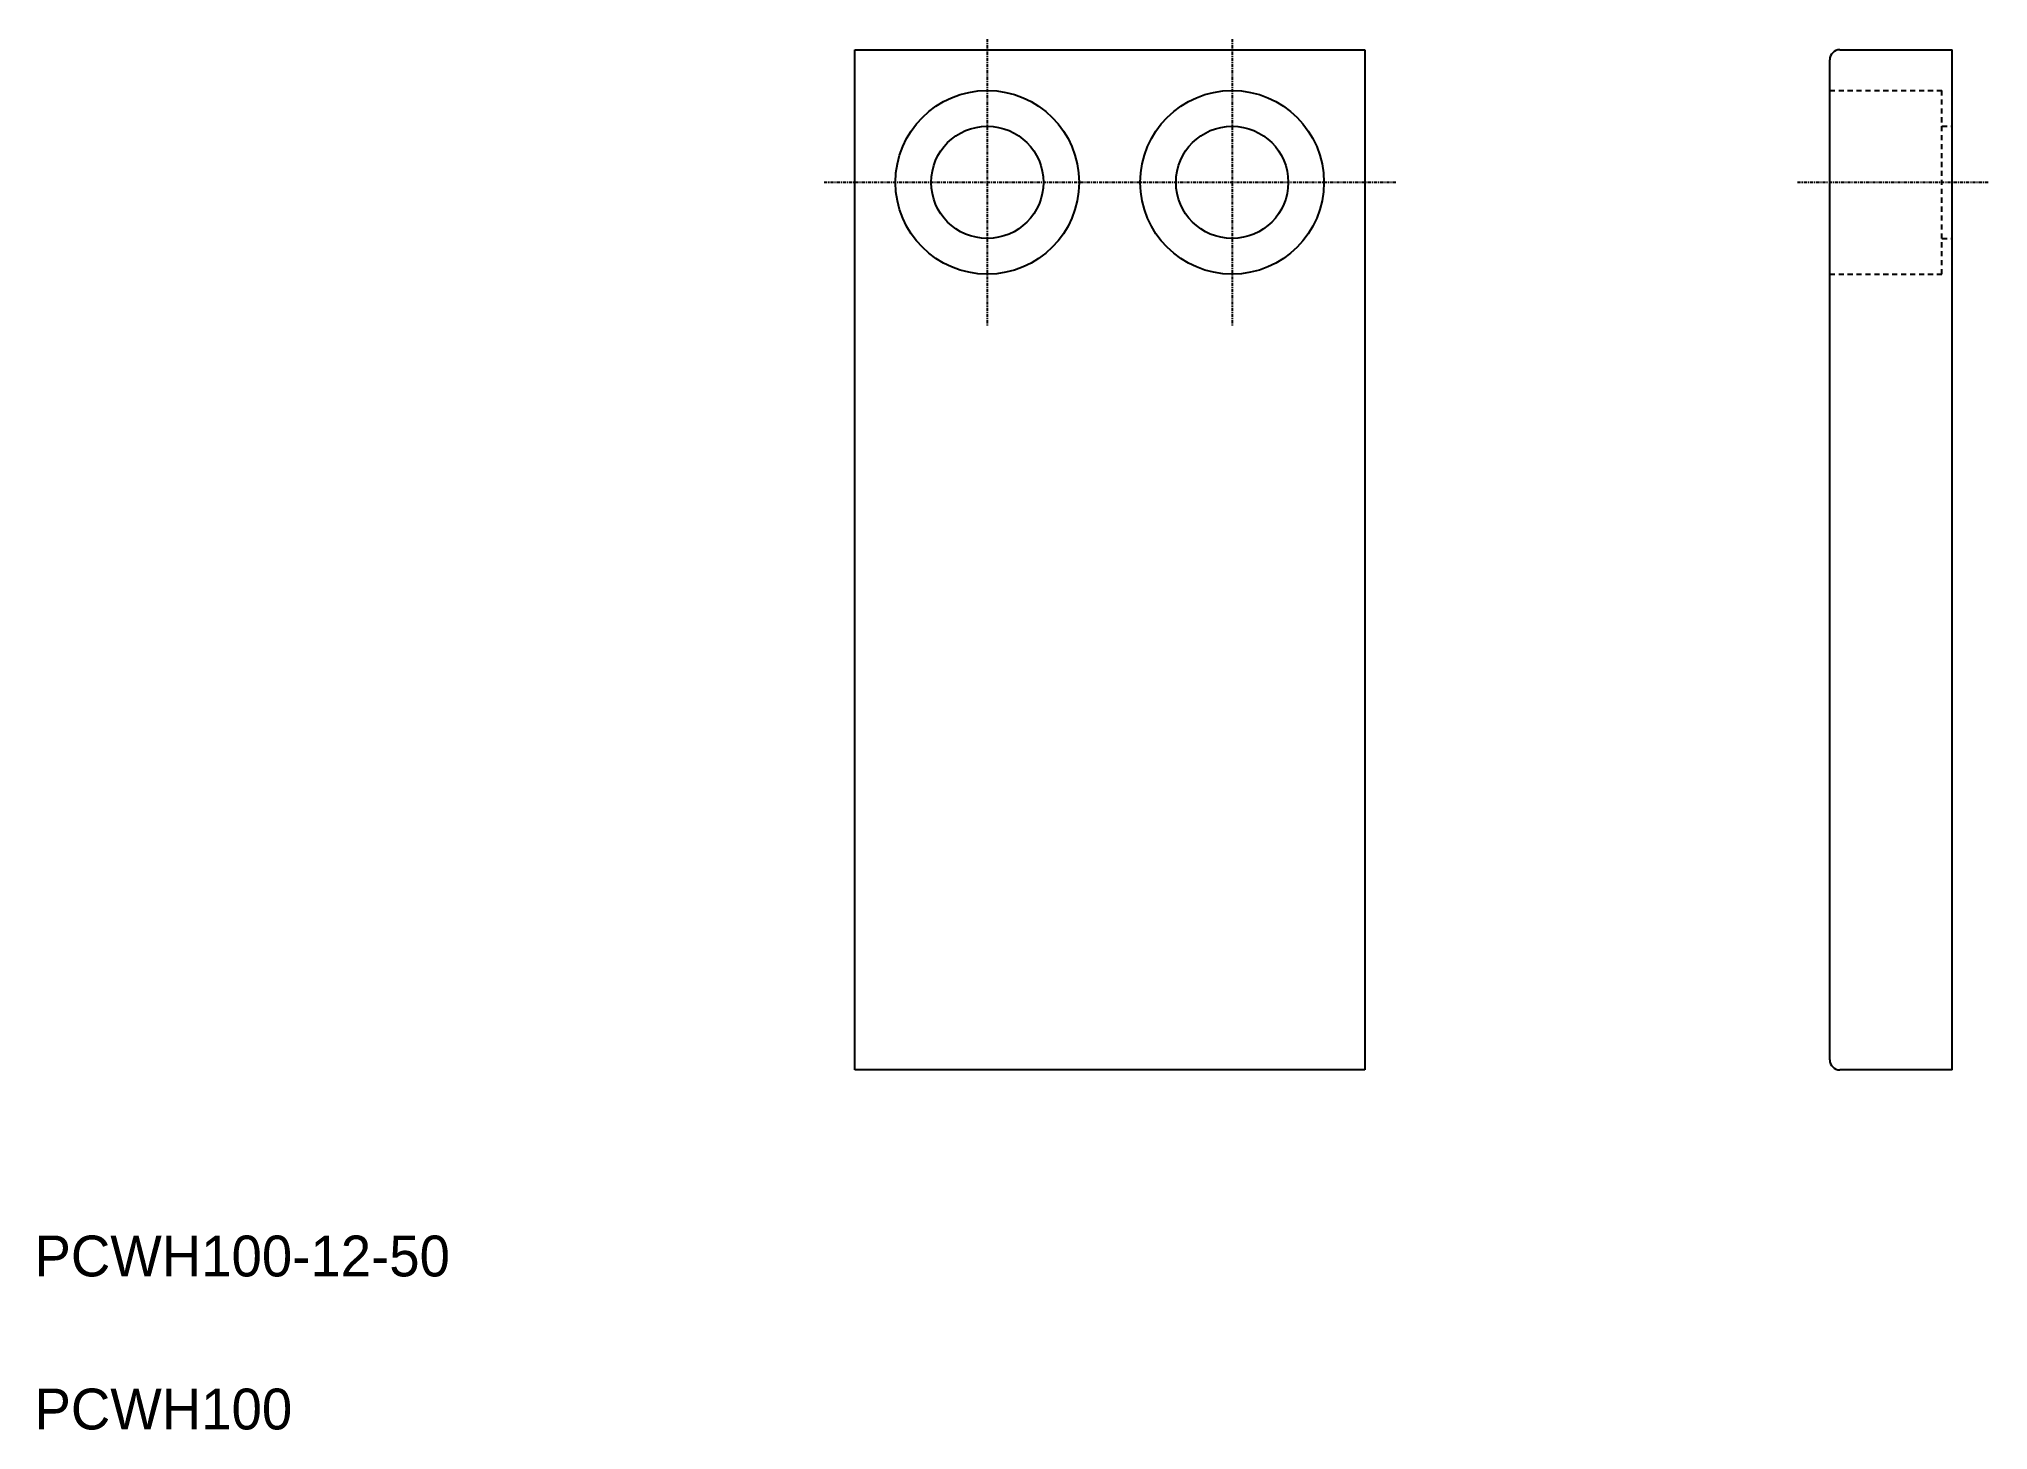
# Model space of a CAD drawing. Extents: x 10 to 202, y 10 to 146.
import ezdxf

# ---------------------------------------------------------------- set-up
doc = ezdxf.new("R2010")
doc.units = 0
doc.header["$LTSCALE"] = 0.25
doc.linetypes.add('CENTER', pattern=[2, 1.25, -0.25, 0.25, -0.25])
doc.linetypes.add('DASHED', pattern=[3.5, 2, -1.5])
doc.layers.get('0').update_dxf_attribs({"linetype": 'CONTINUOUS'})
doc.layers.add('CENTER', color=1, linetype='CENTER')

msp = doc.modelspace()

# ---------------------------------------------------------------- linework, layer by layer
for p, q in [((90.41, 45.24), (90.41, 145.24)), ((90.41, 145.24), (140.41, 145.24)), ((140.41, 145.24), (140.41, 45.24)), ((187, 145.24), (198, 145.24)), ((198, 45.24), (198, 145.24)), ((186, 46.24), (186, 144.24)), ((90.41, 95.24), (90.41, 95.24)), ((90.41, 70.24), (90.41, 70.24)), ((140.41, 45.24), (90.41, 45.24)), ((198, 45.24), (187, 45.24))]:
    msp.add_line(p, q)
at = {"color": 3, "linetype": 'DASHED'}
for p, q in [((186, 141.24), (197, 141.24)), ((197, 123.24), (197, 141.24)), ((197, 137.74), (198, 137.74)), ((197, 126.74), (198, 126.74)), ((186, 123.24), (197, 123.24))]:
    msp.add_line(p, q, dxfattribs=at)
for centre, radius in [((103.41, 132.24), 9), ((127.41, 132.24), 9), ((103.41, 132.24), 5.5), ((127.41, 132.24), 5.5)]:
    msp.add_circle(centre, radius)
for centre, start, end in [((187, 144.24), 90, 180), ((187, 46.24), 180, 270)]:
    msp.add_arc(centre, 1, start, end)
at = {"layer": 'CENTER', "color": 1, "linetype": 'CENTER'}
for p, q in [((103.41, 146.29), (103.41, 118.19)), ((127.41, 146.29), (127.41, 118.19)), ((143.46, 132.24), (87.36, 132.24)), ((201.52, 132.24), (182.77, 132.24))]:
    msp.add_line(p, q, dxfattribs=at)

# ---------------------------------------------------------------- texts
for s, p in [('PCWH100-12-50', (10, 25)), ('PCWH100', (10, 10))]:
    msp.add_text(s, height=4).set_placement(p)

doc.saveas('drawing.dxf')
